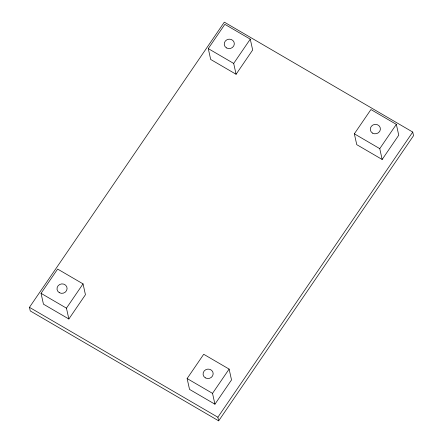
<?xml version="1.0" encoding="UTF-8"?>
<svg xmlns="http://www.w3.org/2000/svg" width="443" height="443" viewBox="0 0 443 443"><rect width="100%" height="100%" fill="white"/><g stroke="black" fill="none" stroke-linecap="round" stroke-linejoin="round"><path stroke-width="0.66" d="M29.459 307.331L224.324 22.15L412.738 132.058L413.54 135.669L218.676 420.85L30.262 310.942L29.459 307.331L217.873 417.234L218.676 420.85M41.049 293.338L57.634 269.067L83.04 283.885L85.444 294.728L68.859 318.999L43.453 304.18L41.049 293.338L66.456 308.156L68.859 318.999M208.276 48.608L224.861 24.337L250.267 39.156L252.671 49.998L236.086 74.269L210.68 59.451L208.276 48.608L233.682 63.427L236.086 74.269M66.456 308.156L83.04 283.885M233.682 63.427L250.267 39.156M187.123 378.549L203.708 354.278L229.114 369.097L231.517 379.933L214.933 404.204L189.526 389.386L187.123 378.549L212.529 393.367L214.933 404.204M354.35 133.819L370.935 109.548L396.341 124.367L398.744 135.209L382.159 159.474L356.753 144.656L354.35 133.819L379.756 148.638L382.159 159.474M212.529 393.367L229.114 369.097M379.756 148.638L396.341 124.367M217.873 417.234L412.738 132.058M372.58 133.138A5.072 4.723 -12.5 0 0 380.393 129.206A5.072 4.723 -12.5 0 0 373.061 124.932A5.072 4.723 -12.5 0 0 372.58 133.138M226.506 47.927A5.072 4.723 -12.5 0 0 234.319 44.001A5.072 4.723 -12.5 0 0 226.988 39.72A5.072 4.723 -12.5 0 0 226.506 47.927M205.358 377.868A5.072 4.723 -12.5 0 0 213.166 373.936A5.072 4.723 -12.5 0 0 205.834 369.661A5.072 4.723 -12.5 0 0 205.358 377.868M59.279 292.657A5.072 4.723 -12.5 0 0 67.092 288.731A5.072 4.723 -12.5 0 0 59.761 284.45A5.072 4.723 -12.5 0 0 59.279 292.657"/></g></svg>
